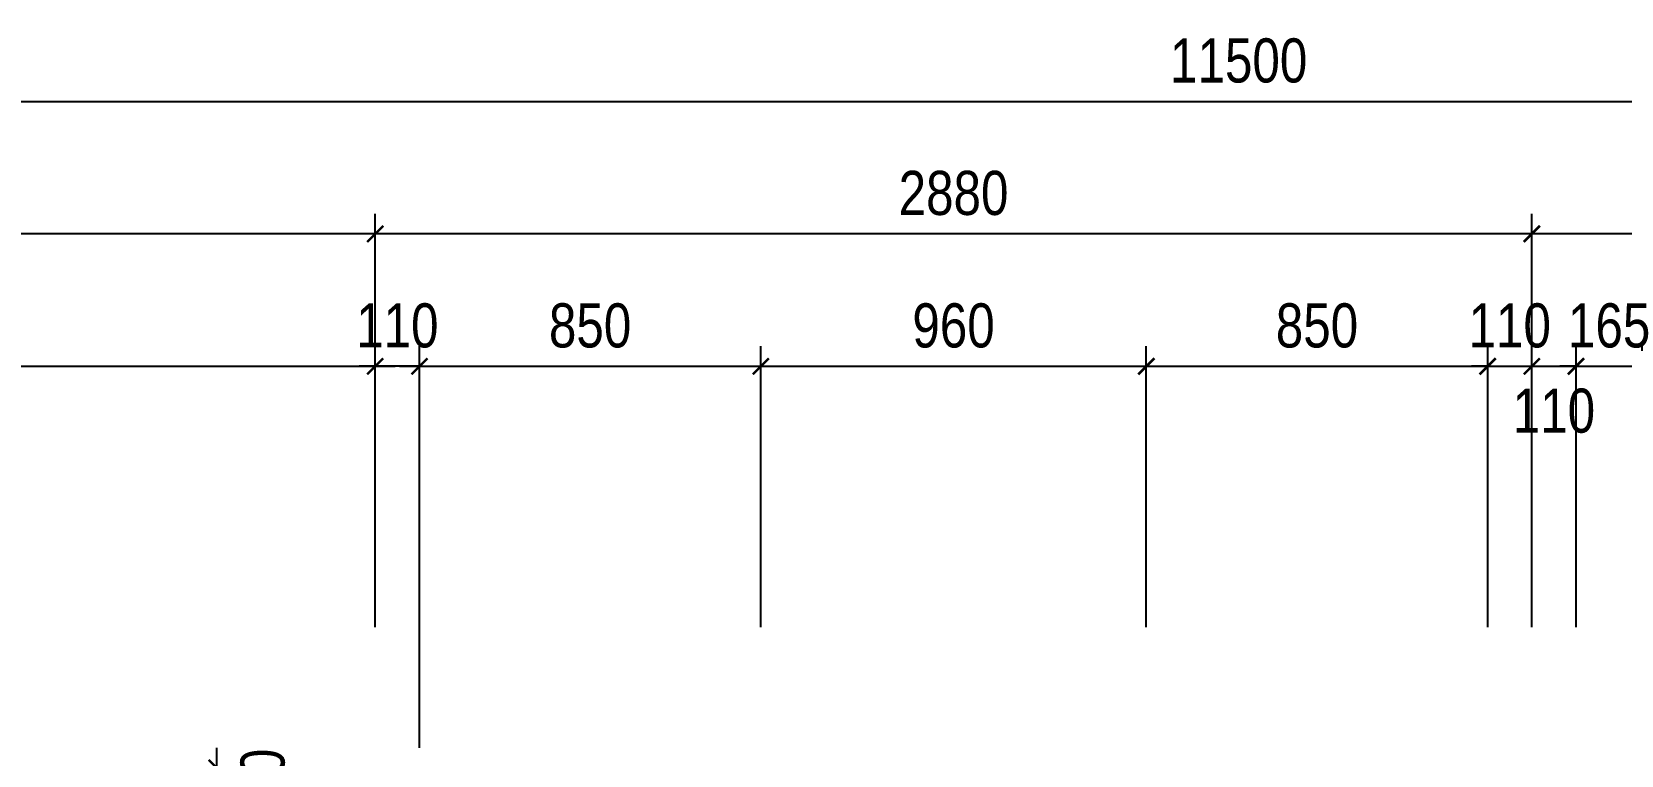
# Model space of a CAD drawing. Header units: millimetres. Extents: x -82962 to 19744, y -138000 to 4535.
# Drawn here: x -66937 to -62979, y -65205 to -63403 of the extents above; entities that cross this region are included whole.
import ezdxf

# ---------------------------------------------------------------- set-up
doc = ezdxf.new("R2010")
doc.units = ezdxf.units.MM
doc.header["$LTSCALE"] = 1000
doc.header["$MEASUREMENT"] = 0
doc.header["$PDMODE"] = 3
doc.layers.get('0').update_dxf_attribs({"lineweight": 30})
doc.layers.get('DEFPOINTS').update_dxf_attribs({"color": 4, "lineweight": 30})
doc.layers.add('THAY', color=4, linetype='Continuous', lineweight=30)
doc.styles.add('dim', font='arial.ttf', dxfattribs={"width": 0.8})
doc.dimstyles.new('1-100-100', dxfattribs={"dimscale": 0, "dimtxt": 2.2, "dimasz": 0.8, "dimexe": 1, "dimexo": 1, "dimgap": 0.9, "dimtad": 1, "dimdec": 0, "dimzin": 0, "dimdsep": 46, "dimtxsty": 'dim', "dimblk1": 'ARCHTICK', "dimblk2": 'ARCHTICK', "dimsah": 1, "dimcen": 1, "dimdle": 1, "dimclrd": 256, "dimclre": 256, "dimclrt": 1, "dimadec": 0, "dimazin": 0, "dimtfac": 0.0001, "dimtdec": 0, "dimtix": 1, "dimtmove": 2, "dimatfit": 3, "dimldrblk": 'DOT', "dimfxl": 100, "dimtolj": 1, "dimtzin": 0, "dimarcsym": 0})

# ---------------------------------------------------------------- blocks, each defined once
blk = doc.blocks.new('_ARCHTICK')
at = {"color": 0, "linetype": 'ByBlock', "const_width": 0.15}
blk.add_lwpolyline([(-0.5, -0.5), (0.5, 0.5)], dxfattribs=at)
blk = doc.blocks.new('*D1347')
at = {"layer": 'DEFPOINTS', "color": 0, "ltscale": 0.2, "transparency": 16777216}
for p in [(-66081.9, -64236.5), (-69571.9, -64886.5), (-66081.9, -64936.5)]:
    blk.add_point(p, dxfattribs=at)
at = {"layer": 'THAY', "lineweight": -2, "ltscale": 0.2, "transparency": 16777216}
for p, q in [((-69571.9, -64836.5), (-69571.9, -64186.5)), ((-66081.9, -64886.5), (-66081.9, -64186.5)), ((-69621.9, -64236.5), (-66031.9, -64236.5))]:
    blk.add_line(p, q, dxfattribs=at)
at = {"layer": 'THAY', "lineweight": -2, "ltscale": 0.2, "transparency": 16777216, "xscale": 40.00000032884265, "yscale": 40.00000032884265, "zscale": 40.00000032884265, "rotation": 180}
blk.add_blockref('_ARCHTICK', (-69571.9, -64236.5), dxfattribs=at)
at = {"layer": 'THAY', "lineweight": -2, "ltscale": 0.2, "transparency": 16777216, "xscale": 40.00000032884265, "yscale": 40.00000032884265, "zscale": 40.00000032884265}
blk.add_blockref('_ARCHTICK', (-66081.9, -64236.5), dxfattribs=at)
at = {"layer": 'THAY', "color": 1, "ltscale": 0.2, "transparency": 16777216, "insert": (-67826.9, -64135.3), "char_height": 110, "attachment_point": 5, "style": 'dim'}
blk.add_mtext('\\A1;3490', dxfattribs=at)
blk = doc.blocks.new('_DOT')
at = {"color": 0, "linetype": 'ByBlock', "ltscale": 10}
blk.add_line((-0.5, 0), (-1, 0), dxfattribs=at)
at = {"color": 0, "linetype": 'ByBlock', "ltscale": 10, "const_width": 0.5}
blk.add_lwpolyline([(-0.25, 0, 1), (0.25, 0, 1)], format="xyb", close=True, dxfattribs=at)
blk = doc.blocks.new('*D1348')
at = {"layer": 'DEFPOINTS', "color": 0, "ltscale": 0.2, "transparency": 16777216}
for p in [(-65121.9, -64236.5), (-65971.9, -64936.5), (-65121.9, -64936.5)]:
    blk.add_point(p, dxfattribs=at)
at = {"layer": 'THAY', "lineweight": -2, "ltscale": 0.2, "transparency": 16777216}
for p, q in [((-65971.9, -64886.5), (-65971.9, -64186.5)), ((-65121.9, -64886.5), (-65121.9, -64186.5)), ((-66021.9, -64236.5), (-65071.9, -64236.5))]:
    blk.add_line(p, q, dxfattribs=at)
at = {"layer": 'THAY', "lineweight": -2, "ltscale": 0.2, "transparency": 16777216, "xscale": 40.00000032884265, "yscale": 40.00000032884265, "zscale": 40.00000032884265, "rotation": 180}
blk.add_blockref('_ARCHTICK', (-65971.9, -64236.5), dxfattribs=at)
at = {"layer": 'THAY', "lineweight": -2, "ltscale": 0.2, "transparency": 16777216, "xscale": 40.00000032884265, "yscale": 40.00000032884265, "zscale": 40.00000032884265}
blk.add_blockref('_ARCHTICK', (-65121.9, -64236.5), dxfattribs=at)
at = {"layer": 'THAY', "color": 1, "ltscale": 0.2, "transparency": 16777216, "insert": (-65546.9, -64135.3), "char_height": 110, "attachment_point": 5, "style": 'dim'}
blk.add_mtext('\\A1;850', dxfattribs=at)
blk = doc.blocks.new('*D1349')
at = {"layer": 'DEFPOINTS', "color": 0, "ltscale": 0.2, "transparency": 16777216}
for p in [(-64161.9, -64236.5), (-65121.9, -64936.5), (-64161.9, -64936.5)]:
    blk.add_point(p, dxfattribs=at)
at = {"layer": 'THAY', "lineweight": -2, "ltscale": 0.2, "transparency": 16777216}
for p, q in [((-65121.9, -64886.5), (-65121.9, -64186.5)), ((-64161.9, -64886.5), (-64161.9, -64186.5)), ((-65171.9, -64236.5), (-64111.9, -64236.5))]:
    blk.add_line(p, q, dxfattribs=at)
at = {"layer": 'THAY', "lineweight": -2, "ltscale": 0.2, "transparency": 16777216, "xscale": 40.00000032884265, "yscale": 40.00000032884265, "zscale": 40.00000032884265, "rotation": 180}
blk.add_blockref('_ARCHTICK', (-65121.9, -64236.5), dxfattribs=at)
at = {"layer": 'THAY', "lineweight": -2, "ltscale": 0.2, "transparency": 16777216, "xscale": 40.00000032884265, "yscale": 40.00000032884265, "zscale": 40.00000032884265}
blk.add_blockref('_ARCHTICK', (-64161.9, -64236.5), dxfattribs=at)
at = {"layer": 'THAY', "color": 1, "ltscale": 0.2, "transparency": 16777216, "insert": (-64641.9, -64135.3), "char_height": 110, "attachment_point": 5, "style": 'dim'}
blk.add_mtext('\\A1;960', dxfattribs=at)
blk = doc.blocks.new('*D1350')
at = {"layer": 'DEFPOINTS', "color": 0, "ltscale": 0.2, "transparency": 16777216}
for p in [(-63201.9, -64236.5), (-63311.9, -64936.5), (-63201.9, -64936.5)]:
    blk.add_point(p, dxfattribs=at)
at = {"layer": 'THAY', "lineweight": -2, "ltscale": 0.2, "transparency": 16777216}
for p, q in [((-63311.9, -64886.5), (-63311.9, -64186.5)), ((-63201.9, -64886.5), (-63201.9, -64186.5)), ((-63311.9, -64236.5), (-63351.9, -64236.5)), ((-63311.9, -64236.5), (-63201.9, -64236.5)), ((-63201.9, -64236.5), (-63161.9, -64236.5))]:
    blk.add_line(p, q, dxfattribs=at)
at = {"layer": 'THAY', "lineweight": -2, "ltscale": 0.2, "transparency": 16777216, "xscale": 40.00000032884265, "yscale": 40.00000032884265, "zscale": 40.00000032884265}
blk.add_blockref('_ARCHTICK', (-63311.9, -64236.5), dxfattribs=at)
at = {"layer": 'THAY', "lineweight": -2, "ltscale": 0.2, "transparency": 16777216, "xscale": 40.00000032884265, "yscale": 40.00000032884265, "zscale": 40.00000032884265, "rotation": 180}
blk.add_blockref('_ARCHTICK', (-63201.9, -64236.5), dxfattribs=at)
at = {"layer": 'THAY', "color": 1, "ltscale": 0.2, "transparency": 16777216, "insert": (-63256.9, -64135.3), "char_height": 110, "attachment_point": 5, "style": 'dim'}
blk.add_mtext('\\A1;110', dxfattribs=at)
blk = doc.blocks.new('*D1351')
at = {"layer": 'DEFPOINTS', "color": 0, "ltscale": 0.2, "transparency": 16777216}
for p in [(-63091.9, -64236.5), (-63201.9, -64936.5), (-63091.9, -64936.5)]:
    blk.add_point(p, dxfattribs=at)
at = {"layer": 'THAY', "lineweight": -2, "ltscale": 0.2, "transparency": 16777216}
for p, q in [((-63201.9, -64886.5), (-63201.9, -64186.5)), ((-63091.9, -64886.5), (-63091.9, -64186.5)), ((-63251.9, -64236.5), (-63041.9, -64236.5))]:
    blk.add_line(p, q, dxfattribs=at)
at = {"layer": 'THAY', "lineweight": -2, "ltscale": 0.2, "transparency": 16777216, "xscale": 40.00000032884265, "yscale": 40.00000032884265, "zscale": 40.00000032884265, "rotation": 180}
blk.add_blockref('_ARCHTICK', (-63201.9, -64236.5), dxfattribs=at)
at = {"layer": 'THAY', "lineweight": -2, "ltscale": 0.2, "transparency": 16777216, "xscale": 40.00000032884265, "yscale": 40.00000032884265, "zscale": 40.00000032884265}
blk.add_blockref('_ARCHTICK', (-63091.9, -64236.5), dxfattribs=at)
at = {"layer": 'THAY', "color": 1, "ltscale": 0.2, "transparency": 16777216, "insert": (-63146.9, -64347.6), "char_height": 110, "attachment_point": 5, "style": 'dim'}
blk.add_mtext('\\A1;110', dxfattribs=at)
blk = doc.blocks.new('*D1352')
at = {"layer": 'DEFPOINTS', "color": 0, "ltscale": 0.2, "transparency": 16777216}
for p in [(-62926.9, -64236.5), (-63091.9, -64936.5), (-62926.9, -64936.5)]:
    blk.add_point(p, dxfattribs=at)
at = {"layer": 'THAY', "lineweight": -2, "ltscale": 0.2, "transparency": 16777216}
for p, q in [((-63091.9, -64886.5), (-63091.9, -64186.5)), ((-62926.9, -64886.5), (-62926.9, -64186.5)), ((-63091.9, -64236.5), (-63131.9, -64236.5)), ((-63091.9, -64236.5), (-62926.9, -64236.5)), ((-62926.9, -64236.5), (-62886.9, -64236.5))]:
    blk.add_line(p, q, dxfattribs=at)
at = {"layer": 'THAY', "lineweight": -2, "ltscale": 0.2, "transparency": 16777216, "xscale": 40.00000032884265, "yscale": 40.00000032884265, "zscale": 40.00000032884265}
blk.add_blockref('_ARCHTICK', (-63091.9, -64236.5), dxfattribs=at)
at = {"layer": 'THAY', "lineweight": -2, "ltscale": 0.2, "transparency": 16777216, "xscale": 40.00000032884265, "yscale": 40.00000032884265, "zscale": 40.00000032884265, "rotation": 180}
blk.add_blockref('_ARCHTICK', (-62926.9, -64236.5), dxfattribs=at)
at = {"layer": 'THAY', "color": 1, "ltscale": 0.2, "transparency": 16777216, "insert": (-63009.4, -64135.3), "char_height": 110, "attachment_point": 5, "style": 'dim'}
blk.add_mtext('\\A1;165', dxfattribs=at)
blk = doc.blocks.new('*D1357')
at = {"layer": 'DEFPOINTS', "color": 0, "ltscale": 0.2, "transparency": 16777216}
for p in [(-63201.9, -63906.5), (-63201.9, -64936.5), (-61381.9, -64936.5)]:
    blk.add_point(p, dxfattribs=at)
at = {"layer": 'THAY', "lineweight": -2, "ltscale": 0.2, "transparency": 16777216}
for p, q in [((-63201.9, -64886.5), (-63201.9, -63856.5)), ((-61381.9, -64886.5), (-61381.9, -63856.5)), ((-61331.9, -63906.5), (-63251.9, -63906.5))]:
    blk.add_line(p, q, dxfattribs=at)
at = {"layer": 'THAY', "lineweight": -2, "ltscale": 0.2, "transparency": 16777216, "xscale": 40.00000032884265, "yscale": 40.00000032884265, "zscale": 40.00000032884265, "rotation": 180}
blk.add_blockref('_ARCHTICK', (-63201.9, -63906.5), dxfattribs=at)
at = {"layer": 'THAY', "lineweight": -2, "ltscale": 0.2, "transparency": 16777216, "xscale": 40.00000032884265, "yscale": 40.00000032884265, "zscale": 40.00000032884265}
blk.add_blockref('_ARCHTICK', (-61381.9, -63906.5), dxfattribs=at)
at = {"layer": 'THAY', "color": 1, "ltscale": 0.2, "transparency": 16777216, "insert": (-62291.9, -63805.3), "char_height": 110, "attachment_point": 5, "style": 'dim'}
blk.add_mtext('\\A1;1820', dxfattribs=at)
blk = doc.blocks.new('*D1358')
at = {"layer": 'DEFPOINTS', "color": 0, "ltscale": 0.2, "transparency": 16777216}
for p in [(-66081.9, -63906.5), (-66081.9, -64936.5), (-63201.9, -64936.5)]:
    blk.add_point(p, dxfattribs=at)
at = {"layer": 'THAY', "lineweight": -2, "ltscale": 0.2, "transparency": 16777216}
for p, q in [((-66081.9, -64886.5), (-66081.9, -63856.5)), ((-63201.9, -64886.5), (-63201.9, -63856.5)), ((-63151.9, -63906.5), (-66131.9, -63906.5))]:
    blk.add_line(p, q, dxfattribs=at)
at = {"layer": 'THAY', "lineweight": -2, "ltscale": 0.2, "transparency": 16777216, "xscale": 40.00000032884265, "yscale": 40.00000032884265, "zscale": 40.00000032884265, "rotation": 180}
blk.add_blockref('_ARCHTICK', (-66081.9, -63906.5), dxfattribs=at)
at = {"layer": 'THAY', "lineweight": -2, "ltscale": 0.2, "transparency": 16777216, "xscale": 40.00000032884265, "yscale": 40.00000032884265, "zscale": 40.00000032884265}
blk.add_blockref('_ARCHTICK', (-63201.9, -63906.5), dxfattribs=at)
at = {"layer": 'THAY', "color": 1, "ltscale": 0.2, "transparency": 16777216, "insert": (-64641.9, -63805.3), "char_height": 110, "attachment_point": 5, "style": 'dim'}
blk.add_mtext('\\A1;2880', dxfattribs=at)
blk = doc.blocks.new('*D1359')
at = {"layer": 'DEFPOINTS', "color": 0, "ltscale": 0.2, "transparency": 16777216}
for p in [(-69681.9, -63906.5), (-69681.9, -64936.5), (-66081.9, -64936.5)]:
    blk.add_point(p, dxfattribs=at)
at = {"layer": 'THAY', "lineweight": -2, "ltscale": 0.2, "transparency": 16777216}
for p, q in [((-69681.9, -64886.5), (-69681.9, -63856.5)), ((-66081.9, -64886.5), (-66081.9, -63856.5)), ((-66031.9, -63906.5), (-69731.9, -63906.5))]:
    blk.add_line(p, q, dxfattribs=at)
at = {"layer": 'THAY', "lineweight": -2, "ltscale": 0.2, "transparency": 16777216, "xscale": 40.00000032884265, "yscale": 40.00000032884265, "zscale": 40.00000032884265, "rotation": 180}
blk.add_blockref('_ARCHTICK', (-69681.9, -63906.5), dxfattribs=at)
at = {"layer": 'THAY', "lineweight": -2, "ltscale": 0.2, "transparency": 16777216, "xscale": 40.00000032884265, "yscale": 40.00000032884265, "zscale": 40.00000032884265}
blk.add_blockref('_ARCHTICK', (-66081.9, -63906.5), dxfattribs=at)
at = {"layer": 'THAY', "color": 1, "ltscale": 0.2, "transparency": 16777216, "insert": (-67881.9, -63805.3), "char_height": 110, "attachment_point": 5, "style": 'dim'}
blk.add_mtext('\\A1;3600', dxfattribs=at)
blk = doc.blocks.new('*D1361')
at = {"layer": 'DEFPOINTS', "color": 0, "ltscale": 0.2, "transparency": 16777216}
for p in [(-58181.9, -63576.5), (-69681.9, -64936.5), (-58181.9, -64936.5)]:
    blk.add_point(p, dxfattribs=at)
at = {"layer": 'THAY', "lineweight": -2, "ltscale": 0.2, "transparency": 16777216}
for p, q in [((-69681.9, -64886.5), (-69681.9, -63526.5)), ((-58181.9, -64886.5), (-58181.9, -63526.5)), ((-69731.9, -63576.5), (-58131.9, -63576.5))]:
    blk.add_line(p, q, dxfattribs=at)
at = {"layer": 'THAY', "lineweight": -2, "ltscale": 0.2, "transparency": 16777216, "xscale": 40.00000032884265, "yscale": 40.00000032884265, "zscale": 40.00000032884265, "rotation": 180}
blk.add_blockref('_ARCHTICK', (-69681.9, -63576.5), dxfattribs=at)
at = {"layer": 'THAY', "lineweight": -2, "ltscale": 0.2, "transparency": 16777216, "xscale": 40.00000032884265, "yscale": 40.00000032884265, "zscale": 40.00000032884265}
blk.add_blockref('_ARCHTICK', (-58181.9, -63576.5), dxfattribs=at)
at = {"layer": 'THAY', "color": 1, "ltscale": 0.2, "transparency": 16777216, "insert": (-63931.9, -63475.3), "char_height": 110, "attachment_point": 5, "style": 'dim'}
blk.add_mtext('\\A1;11500', dxfattribs=at)
blk = doc.blocks.new('*D1385')
at = {"layer": 'DEFPOINTS', "color": 0, "ltscale": 0.2, "transparency": 16777216}
for p in [(-63311.9, -64236.5), (-64161.9, -64936.5), (-63311.9, -64936.5)]:
    blk.add_point(p, dxfattribs=at)
at = {"layer": 'THAY', "lineweight": -2, "ltscale": 0.2, "transparency": 16777216}
for p, q in [((-64161.9, -64886.5), (-64161.9, -64186.5)), ((-63311.9, -64886.5), (-63311.9, -64186.5)), ((-64211.9, -64236.5), (-63261.9, -64236.5))]:
    blk.add_line(p, q, dxfattribs=at)
at = {"layer": 'THAY', "lineweight": -2, "ltscale": 0.2, "transparency": 16777216, "xscale": 40.00000032884265, "yscale": 40.00000032884265, "zscale": 40.00000032884265, "rotation": 180}
blk.add_blockref('_ARCHTICK', (-64161.9, -64236.5), dxfattribs=at)
at = {"layer": 'THAY', "lineweight": -2, "ltscale": 0.2, "transparency": 16777216, "xscale": 40.00000032884265, "yscale": 40.00000032884265, "zscale": 40.00000032884265}
blk.add_blockref('_ARCHTICK', (-63311.9, -64236.5), dxfattribs=at)
at = {"layer": 'THAY', "color": 1, "ltscale": 0.2, "transparency": 16777216, "insert": (-63736.9, -64135.3), "char_height": 110, "attachment_point": 5, "style": 'dim'}
blk.add_mtext('\\A1;850', dxfattribs=at)
blk = doc.blocks.new('*D1386')
at = {"layer": 'DEFPOINTS', "color": 0, "ltscale": 0.2, "transparency": 16777216}
for p in [(-66081.9, -64236.5), (-66081.9, -64710.2), (-65971.9, -65236.5)]:
    blk.add_point(p, dxfattribs=at)
at = {"layer": 'THAY', "lineweight": -2, "ltscale": 0.2, "transparency": 16777216}
for p, q in [((-66081.9, -64660.2), (-66081.9, -64186.5)), ((-65971.9, -65186.5), (-65971.9, -64186.5)), ((-66081.9, -64236.5), (-66121.9, -64236.5)), ((-65971.9, -64236.5), (-66081.9, -64236.5)), ((-65971.9, -64236.5), (-65931.9, -64236.5))]:
    blk.add_line(p, q, dxfattribs=at)
at = {"layer": 'THAY', "lineweight": -2, "ltscale": 0.2, "transparency": 16777216, "xscale": 40.00000032884265, "yscale": 40.00000032884265, "zscale": 40.00000032884265}
blk.add_blockref('_ARCHTICK', (-66081.9, -64236.5), dxfattribs=at)
at = {"layer": 'THAY', "lineweight": -2, "ltscale": 0.2, "transparency": 16777216, "xscale": 40.00000032884265, "yscale": 40.00000032884265, "zscale": 40.00000032884265, "rotation": 180}
blk.add_blockref('_ARCHTICK', (-65971.9, -64236.5), dxfattribs=at)
at = {"layer": 'THAY', "color": 1, "ltscale": 0.2, "transparency": 16777216, "insert": (-66026.9, -64135.3), "char_height": 110, "attachment_point": 5, "style": 'dim'}
blk.add_mtext('\\A1;110', dxfattribs=at)
blk = doc.blocks.new('*D1419')
at = {"layer": 'DEFPOINTS', "color": 0, "ltscale": 0.2, "transparency": 16777216}
for p in [(-66191.9, -65236.5), (-66476.8, -65346.5), (-66081.9, -65346.5)]:
    blk.add_point(p, dxfattribs=at)
at = {"layer": 'THAY', "lineweight": -2, "ltscale": 0.2, "transparency": 16777216}
for p, q in [((-66476.8, -65186.5), (-66476.8, -65396.5)), ((-66241.9, -65236.5), (-66526.8, -65236.5)), ((-66131.9, -65346.5), (-66526.8, -65346.5))]:
    blk.add_line(p, q, dxfattribs=at)
at = {"layer": 'THAY', "lineweight": -2, "ltscale": 0.2, "transparency": 16777216, "xscale": 40.00000032884265, "yscale": 40.00000032884265, "zscale": 40.00000032884265}
for p, rotation in [((-66476.8, -65236.5), 90), ((-66476.8, -65346.5), 270)]:
    blk.add_blockref('_ARCHTICK', p, dxfattribs=dict(at, rotation=rotation))
at = {"layer": 'THAY', "color": 1, "ltscale": 0.2, "transparency": 16777216, "insert": (-66361.8, -65291.5), "char_height": 110, "attachment_point": 5, "rotation": 90, "style": 'dim'}
blk.add_mtext('\\A1;110', dxfattribs=at)

msp = doc.modelspace()

# ---------------------------------------------------------------- dimensions: what is measured, and where the dimension line sits
at = {"layer": 'THAY', "ltscale": 0.2}
for base, p1, p2, picture, middle in [((-58181.86937, -63576.49949), (-69681.86937, -64936.4995), (-58181.86937, -64936.4995), '*D1361', (-63931.86937, -63475.33646)), ((-69681.86937, -63906.49949), (-66081.86937, -64936.4995), (-69681.86937, -64936.4995), '*D1359', (-67881.86937, -63805.29895)), ((-66081.86937, -63906.49949), (-63201.86937, -64936.4995), (-66081.86937, -64936.4995), '*D1358', (-64641.86937, -63805.33646)), ((-63201.86937, -63906.49949), (-61381.86937, -64936.4995), (-63201.86937, -64936.4995), '*D1357', (-62291.86937, -63805.33646)), ((-66081.86937, -64236.4995), (-69571.86937, -64886.4995), (-66081.86937, -64936.4995), '*D1347', (-67826.86937, -64135.29895)), ((-66081.86937, -64236.4995), (-65971.86937, -65236.4995), (-66081.86937, -64710.17585), '*D1386', (-66026.86937, -64135.33647)), ((-65121.86937, -64236.4995), (-65971.86937, -64936.4995), (-65121.86937, -64936.4995), '*D1348', (-65546.86937, -64135.33647)), ((-64161.86937, -64236.4995), (-65121.86937, -64936.4995), (-64161.86937, -64936.4995), '*D1349', (-64641.86937, -64135.33647)), ((-63311.86937, -64236.4995), (-64161.86937, -64936.4995), (-63311.86937, -64936.4995), '*D1385', (-63736.86937, -64135.33647)), ((-63201.86937, -64236.4995), (-63311.86937, -64936.4995), (-63201.86937, -64936.4995), '*D1350', (-63256.86937, -64135.33647)), ((-62926.86937, -64236.4995), (-63091.86937, -64936.4995), (-62926.86937, -64936.4995), '*D1352', (-63009.36937, -64135.33647))]:
    dim = msp.add_linear_dim(base=base, p1=p1, p2=p2, dimstyle='1-100-100', override={"dimscale": 50}, dxfattribs=at)
    dim.commit()
    dim.dimension.update_dxf_attribs({"geometry": picture, "text_midpoint": middle})
dim = msp.add_linear_dim(base=(-63091.86937, -64236.4995), p1=(-63201.86937, -64936.4995), p2=(-63091.86937, -64936.4995), dimstyle='1-100-100', override={"dimscale": 50}, dxfattribs=at)
dim.commit()
dim.dimension.update_dxf_attribs({"geometry": '*D1351', "text_midpoint": (-63146.86937, -64347.60414), "dimtype": 160})
dim = msp.add_linear_dim(base=(-66476.83993, -65346.4995), p1=(-66191.86937, -65236.4995), p2=(-66081.86937, -65346.4995), angle=90, dimstyle='1-100-100', override={"dimscale": 50}, dxfattribs=at)
dim.commit()
dim.dimension.update_dxf_attribs({"geometry": '*D1419', "text_midpoint": (-66361.80474, -65291.4995), "dimtype": 160})

doc.saveas('drawing.dxf')
